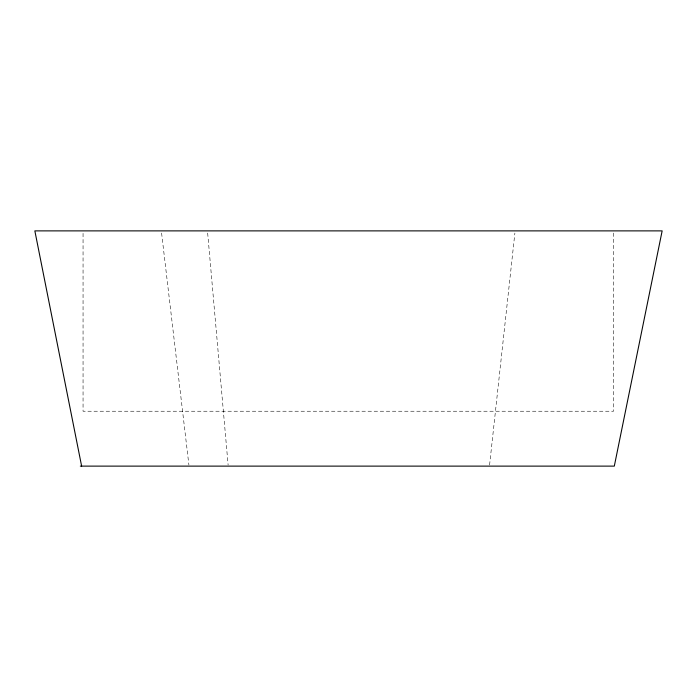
<?xml version="1.0" encoding="UTF-8"?>
<svg xmlns="http://www.w3.org/2000/svg" width="697" height="697" viewBox="0 0 697 697"><rect width="100%" height="100%" fill="white"/><g stroke="black" fill="none" stroke-linecap="round" stroke-linejoin="round"><path stroke-width="0.52" stroke-dasharray="3.48 2.61" d="M489.582 465.038L514.891 233.042M161.591 233.042L188.913 465.038M207.662 233.051L228.119 465.038M613.526 233.051L613.526 411.23L83.056 411.23L83.056 233.051"/><path stroke-width="1.05" d="M80.312 466.119L614.31 466.119L662.15 230.881L34.85 230.881L81.627 466.119"/></g></svg>
